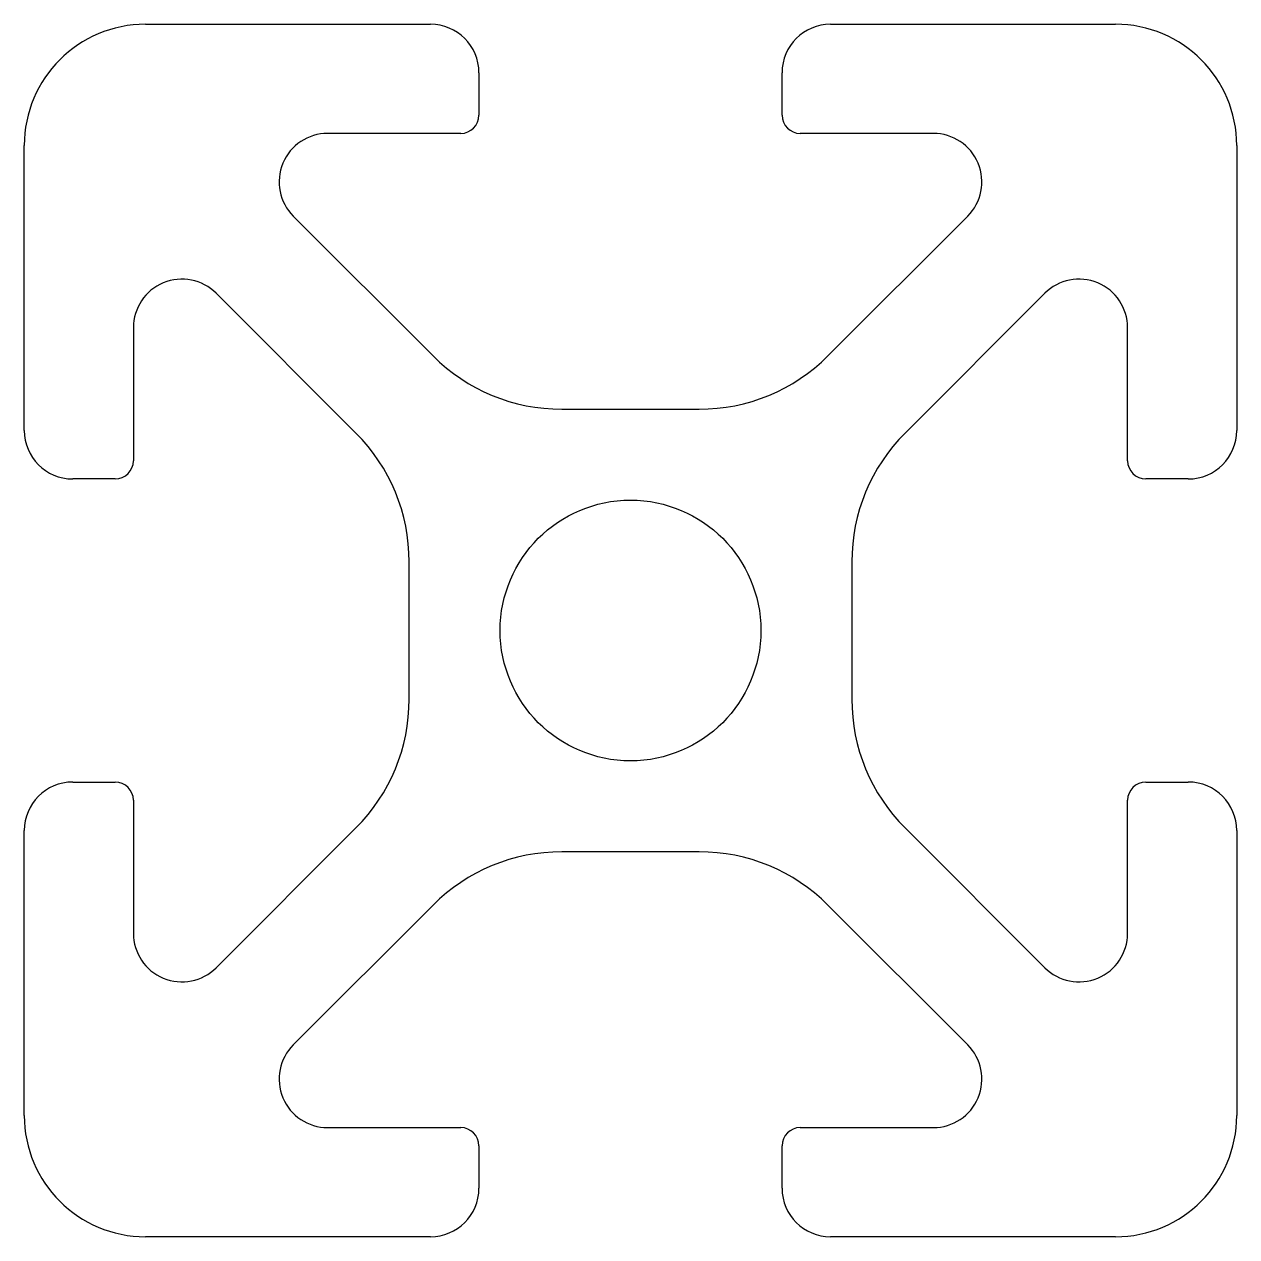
# Model space of a CAD drawing. Extents: x -10 to 10, y -10 to 10.
import ezdxf

# ---------------------------------------------------------------- set-up
doc = ezdxf.new("R2010")
doc.units = 0
doc.layers.add('AM_0', color=7, linetype='CONTINUOUS')

msp = doc.modelspace()

# ---------------------------------------------------------------- linework, layer by layer
at = {"layer": 'AM_0'}
for p, q in [((-8, 10), (-3.3, 10)), ((3.3, 10), (8, 10)), ((-2.5, 9.2), (-2.5, 8.5)), ((2.5, 8.5), (2.5, 9.2)), ((-2.8, 8.2), (-4.996, 8.2)), ((4.996, 8.2), (2.8, 8.2)), ((-10, 3.3), (-10, 8)), ((10, 8), (10, 3.3)), ((-5.562, 6.834), (-3.256, 4.529)), ((3.256, 4.529), (5.562, 6.834)), ((-4.529, 3.256), (-6.834, 5.562)), ((6.834, 5.562), (4.529, 3.256)), ((-8.2, 4.996), (-8.2, 2.8)), ((8.2, 2.8), (8.2, 4.996)), ((-1.135, 3.65), (1.135, 3.65)), ((-8.5, 2.5), (-9.2, 2.5)), ((9.2, 2.5), (8.5, 2.5)), ((-3.65, -1.135), (-3.65, 1.135)), ((3.65, 1.135), (3.65, -1.135)), ((-9.2, -2.5), (-8.5, -2.5)), ((8.5, -2.5), (9.2, -2.5)), ((-8.2, -2.8), (-8.2, -4.996)), ((8.2, -4.996), (8.2, -2.8)), ((-10, -8), (-10, -3.3)), ((-6.834, -5.562), (-4.529, -3.256)), ((4.529, -3.256), (6.834, -5.562)), ((10, -3.3), (10, -8)), ((1.135, -3.65), (-1.135, -3.65)), ((-3.256, -4.529), (-5.562, -6.834)), ((5.562, -6.834), (3.256, -4.529)), ((-4.996, -8.2), (-2.8, -8.2)), ((2.8, -8.2), (4.996, -8.2)), ((-2.5, -8.5), (-2.5, -9.2)), ((2.5, -9.2), (2.5, -8.5)), ((-3.3, -10), (-8, -10)), ((8, -10), (3.3, -10))]:
    msp.add_line(p, q, dxfattribs=at)
msp.add_circle((0, 0), 2.15, dxfattribs=at)
for centre, radius, start, end in [((-8, 8), 2, 90, 180), ((-3.3, 9.2), 0.8, 0, 90), ((3.3, 9.2), 0.8, 90, 180), ((8, 8), 2, 0, 90), ((-2.8, 8.5), 0.3, 270, 0), ((2.8, 8.5), 0.3, 180, 270), ((-4.996, 7.4), 0.8, 90, 225), ((4.996, 7.4), 0.8, 315, 90), ((-7.4, 4.996), 0.8, 45, 180), ((7.4, 4.996), 0.8, 0, 135), ((-1.135, 6.65), 3, 225, 270), ((1.135, 6.65), 3, 270, 315), ((-9.2, 3.3), 0.8, 180, 270), ((-6.65, 1.135), 3, 0, 45), ((6.65, 1.135), 3, 135, 180), ((9.2, 3.3), 0.8, 270, 0), ((-8.5, 2.8), 0.3, 270, 0), ((8.5, 2.8), 0.3, 180, 270), ((-6.65, -1.135), 3, 315, 0), ((6.65, -1.135), 3, 180, 225), ((-9.2, -3.3), 0.8, 90, 180), ((-8.5, -2.8), 0.3, 0, 90), ((8.5, -2.8), 0.3, 90, 180), ((9.2, -3.3), 0.8, 0, 90), ((-1.135, -6.65), 3, 90, 135), ((1.135, -6.65), 3, 45, 90), ((-7.4, -4.996), 0.8, 180, 315), ((7.4, -4.996), 0.8, 225, 0), ((-4.996, -7.4), 0.8, 135, 270), ((4.996, -7.4), 0.8, 270, 45), ((-8, -8), 2, 180, 270), ((8, -8), 2, 270, 0), ((-2.8, -8.5), 0.3, 0, 90), ((2.8, -8.5), 0.3, 90, 180), ((-3.3, -9.2), 0.8, 270, 0), ((3.3, -9.2), 0.8, 180, 270)]:
    msp.add_arc(centre, radius, start, end, dxfattribs=at)

doc.saveas('drawing.dxf')
